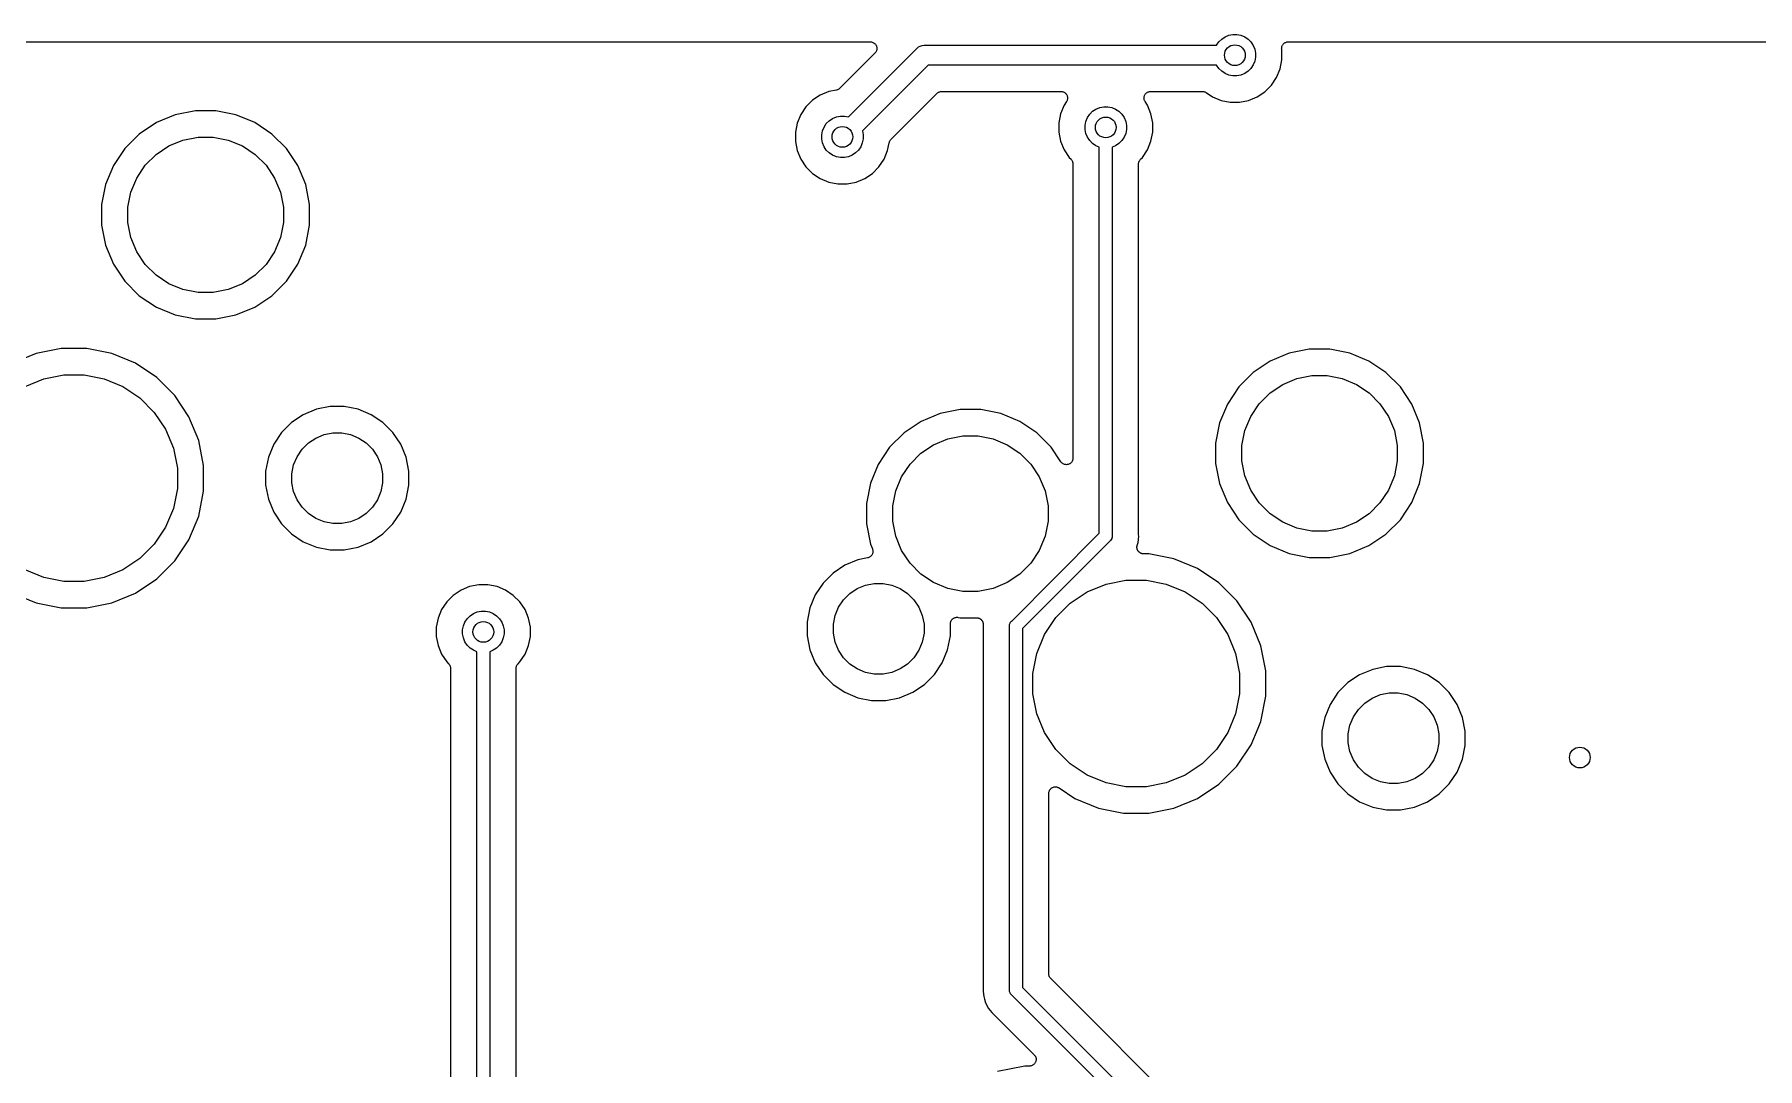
# Model space of a CAD drawing. Extents: x 59 to 2996, y -153 to 1402.
# Drawn here: x 548.74 to 582, y 689.19 to 709.13 of the extents above; entities that cross this region are included whole.
import ezdxf

# ---------------------------------------------------------------- set-up
doc = ezdxf.new("R2010")
doc.units = 0
doc.layers.add('BLACK', color=7, linetype='CONTINUOUS')

msp = doc.modelspace()

# ---------------------------------------------------------------- linework, layer by layer
at = {"layer": 'BLACK', "linetype": 'Continuous'}
for points in [[(572.098, 709.088), (572.163, 709.044), (572.219, 708.988), (572.263, 708.923), (572.293, 708.85), (572.308, 708.773), (572.308, 708.694), (572.293, 708.617), (572.263, 708.544), (572.219, 708.478), (572.163, 708.423), (572.098, 708.379), (572.025, 708.349), (571.948, 708.333), (571.869, 708.333), (571.792, 708.349), (571.719, 708.379), (571.654, 708.423), (571.598, 708.478), (571.555, 708.543), (565.987, 708.543), (564.718, 707.273), (564.733, 707.197), (564.733, 707.118), (564.717, 707.041), (564.687, 706.968), (564.643, 706.903), (564.588, 706.847), (564.522, 706.803), (564.449, 706.773), (564.372, 706.758), (564.293, 706.758), (564.216, 706.773), (564.143, 706.803), (564.078, 706.847), (564.022, 706.903), (563.978, 706.968), (563.948, 707.041), (563.933, 707.118), (563.933, 707.197), (563.948, 707.274), (563.978, 707.347), (564.022, 707.413), (564.078, 707.468), (564.143, 707.512), (564.216, 707.542), (564.293, 707.558), (564.372, 707.558), (564.448, 707.543), (565.767, 708.861), (565.773, 708.869), (565.78, 708.875), (565.78, 708.875), (565.802, 708.893), (565.835, 708.91), (565.871, 708.921), (565.908, 708.925), (565.918, 708.924), (571.555, 708.924), (571.598, 708.988), (571.654, 709.044), (571.719, 709.088), (571.792, 709.118), (571.869, 709.133), (571.948, 709.133), (572.025, 709.118)], [(551.457, 707.584), (551.091, 707.433), (550.762, 707.213), (550.483, 706.933), (550.263, 706.605), (550.112, 706.239), (550.034, 705.851), (550.034, 705.456), (550.112, 705.068), (550.263, 704.702), (550.483, 704.373), (550.762, 704.094), (551.091, 703.874), (551.457, 703.723), (551.845, 703.645), (552.24, 703.645), (552.628, 703.723), (552.994, 703.874), (553.323, 704.094), (553.602, 704.373), (553.822, 704.702), (553.973, 705.068), (554.05, 705.456), (554.05, 705.851), (553.973, 706.239), (553.822, 706.605), (553.602, 706.933), (553.323, 707.213), (552.994, 707.433), (552.628, 707.584), (552.24, 707.661), (551.845, 707.661)], [(552.753, 706.983), (552.999, 706.819), (553.208, 706.61), (553.372, 706.364), (553.485, 706.091), (553.542, 705.801), (553.542, 705.506), (553.485, 705.216), (553.372, 704.943), (553.208, 704.697), (552.999, 704.488), (552.753, 704.324), (552.48, 704.211), (552.19, 704.153), (551.895, 704.153), (551.605, 704.211), (551.332, 704.324), (551.086, 704.488), (550.877, 704.697), (550.713, 704.943), (550.6, 705.216), (550.542, 705.506), (550.542, 705.801), (550.6, 706.091), (550.713, 706.364), (550.877, 706.61), (551.086, 706.819), (551.332, 706.983), (551.605, 707.096), (551.895, 707.153), (552.19, 707.153), (552.48, 707.096)], [(572.957, 702.985), (572.592, 702.834), (572.263, 702.614), (571.983, 702.334), (571.764, 702.005), (571.612, 701.64), (571.535, 701.252), (571.535, 700.857), (571.612, 700.469), (571.764, 700.103), (571.983, 699.774), (572.263, 699.495), (572.592, 699.275), (572.957, 699.123), (573.345, 699.046), (573.741, 699.046), (574.129, 699.123), (574.494, 699.275), (574.823, 699.495), (575.103, 699.774), (575.323, 700.103), (575.474, 700.469), (575.551, 700.857), (575.551, 701.252), (575.474, 701.64), (575.323, 702.005), (575.103, 702.334), (574.823, 702.614), (574.494, 702.834), (574.129, 702.985), (573.741, 703.062), (573.345, 703.062)], [(574.254, 702.384), (574.499, 702.219), (574.708, 702.01), (574.872, 701.765), (574.986, 701.492), (575.043, 701.202), (575.043, 700.907), (574.986, 700.617), (574.872, 700.344), (574.708, 700.098), (574.499, 699.889), (574.254, 699.725), (573.981, 699.612), (573.691, 699.554), (573.395, 699.554), (573.106, 699.612), (572.833, 699.725), (572.587, 699.889), (572.378, 700.098), (572.214, 700.344), (572.101, 700.617), (572.043, 700.907), (572.043, 701.202), (572.101, 701.492), (572.214, 701.765), (572.378, 702.01), (572.587, 702.219), (572.833, 702.384), (573.106, 702.497), (573.395, 702.554), (573.691, 702.554), (573.981, 702.497)], [(554.179, 701.903), (553.927, 701.799), (553.701, 701.648), (553.508, 701.455), (553.357, 701.229), (553.253, 700.977), (553.199, 700.71), (553.199, 700.437), (553.253, 700.17), (553.357, 699.918), (553.508, 699.692), (553.701, 699.499), (553.927, 699.348), (554.179, 699.244), (554.446, 699.19), (554.719, 699.19), (554.986, 699.244), (555.238, 699.348), (555.464, 699.499), (555.657, 699.692), (555.808, 699.918), (555.912, 700.17), (555.965, 700.437), (555.965, 700.71), (555.912, 700.977), (555.808, 701.229), (555.657, 701.455), (555.464, 701.648), (555.238, 701.799), (554.986, 701.903), (554.719, 701.956), (554.446, 701.956)], [(554.997, 701.349), (555.14, 701.253), (555.262, 701.131), (555.358, 700.988), (555.424, 700.829), (555.457, 700.66), (555.457, 700.487), (555.424, 700.318), (555.358, 700.159), (555.262, 700.016), (555.14, 699.894), (554.997, 699.798), (554.838, 699.732), (554.669, 699.698), (554.496, 699.698), (554.327, 699.732), (554.168, 699.798), (554.025, 699.894), (553.903, 700.016), (553.807, 700.159), (553.741, 700.318), (553.707, 700.487), (553.707, 700.66), (553.741, 700.829), (553.807, 700.988), (553.903, 701.131), (554.025, 701.253), (554.168, 701.349), (554.327, 701.415), (554.496, 701.448), (554.669, 701.448), (554.838, 701.415)], [(567.514, 701.219), (567.76, 701.055), (567.969, 700.846), (568.133, 700.601), (568.246, 700.328), (568.304, 700.038), (568.304, 699.742), (568.246, 699.453), (568.133, 699.18), (567.969, 698.934), (567.76, 698.725), (567.514, 698.561), (567.241, 698.448), (566.952, 698.39), (566.656, 698.39), (566.366, 698.448), (566.093, 698.561), (565.848, 698.725), (565.639, 698.934), (565.475, 699.18), (565.361, 699.453), (565.304, 699.742), (565.304, 700.038), (565.361, 700.328), (565.475, 700.601), (565.639, 700.846), (565.848, 701.055), (566.093, 701.219), (566.366, 701.332), (566.656, 701.39), (566.952, 701.39), (567.241, 701.332)], [(565.448, 698.445), (565.591, 698.349), (565.713, 698.227), (565.809, 698.084), (565.875, 697.925), (565.909, 697.756), (565.909, 697.583), (565.875, 697.414), (565.809, 697.255), (565.713, 697.112), (565.591, 696.99), (565.448, 696.894), (565.289, 696.828), (565.12, 696.795), (564.947, 696.795), (564.778, 696.828), (564.619, 696.894), (564.476, 696.99), (564.354, 697.112), (564.258, 697.255), (564.192, 697.414), (564.159, 697.583), (564.159, 697.756), (564.192, 697.925), (564.258, 698.084), (564.354, 698.227), (564.476, 698.349), (564.619, 698.445), (564.778, 698.511), (564.947, 698.545), (565.12, 698.545), (565.289, 698.511)], [(570.947, 698.38), (571.274, 698.162), (571.551, 697.884), (571.769, 697.558), (571.92, 697.195), (571.996, 696.81), (571.996, 696.417), (571.92, 696.032), (571.769, 695.669), (571.551, 695.342), (571.274, 695.065), (570.947, 694.846), (570.584, 694.696), (570.199, 694.62), (569.806, 694.62), (569.421, 694.696), (569.058, 694.846), (568.731, 695.065), (568.454, 695.342), (568.236, 695.669), (568.085, 696.032), (568.009, 696.417), (568.009, 696.81), (568.085, 697.195), (568.236, 697.558), (568.454, 697.884), (568.731, 698.162), (569.058, 698.38), (569.421, 698.531), (569.806, 698.607), (570.199, 698.607), (570.584, 698.531)], [(574.568, 696.887), (574.316, 696.783), (574.09, 696.631), (573.897, 696.439), (573.746, 696.212), (573.642, 695.961), (573.588, 695.693), (573.588, 695.421), (573.642, 695.154), (573.746, 694.902), (573.897, 694.676), (574.09, 694.483), (574.316, 694.332), (574.568, 694.227), (574.835, 694.174), (575.108, 694.174), (575.375, 694.227), (575.627, 694.332), (575.853, 694.483), (576.046, 694.676), (576.197, 694.902), (576.301, 695.154), (576.354, 695.421), (576.354, 695.693), (576.301, 695.961), (576.197, 696.212), (576.046, 696.439), (575.853, 696.631), (575.627, 696.783), (575.375, 696.887), (575.108, 696.94), (574.835, 696.94)], [(575.386, 696.333), (575.529, 696.237), (575.651, 696.115), (575.747, 695.972), (575.813, 695.812), (575.846, 695.643), (575.846, 695.471), (575.813, 695.302), (575.747, 695.143), (575.651, 694.999), (575.529, 694.878), (575.386, 694.782), (575.227, 694.716), (575.058, 694.682), (574.885, 694.682), (574.716, 694.716), (574.557, 694.782), (574.414, 694.878), (574.292, 694.999), (574.196, 695.143), (574.13, 695.302), (574.096, 695.471), (574.096, 695.643), (574.13, 695.812), (574.196, 695.972), (574.292, 696.115), (574.414, 696.237), (574.557, 696.333), (574.716, 696.399), (574.885, 696.432), (575.058, 696.432), (575.227, 696.399)]]:
    msp.add_lwpolyline(points, close=True, dxfattribs=at)
for points in [[(493.038, 708.99), (564.871, 708.99), (564.872, 708.99), (564.872, 708.99), (564.872, 708.99), (564.873, 708.99), (564.885, 708.989), (564.897, 708.988), (564.897, 708.988), (564.897, 708.988), (564.909, 708.984), (564.921, 708.98), (564.921, 708.98), (564.921, 708.98), (564.932, 708.974), (564.942, 708.968), (564.943, 708.968), (564.943, 708.968), (564.952, 708.96), (564.961, 708.953), (564.962, 708.952), (564.962, 708.952), (564.969, 708.943), (564.977, 708.933), (564.977, 708.933), (564.977, 708.933), (564.983, 708.922), (564.989, 708.911), (564.989, 708.911), (564.989, 708.911), (564.992, 708.9), (564.996, 708.888), (564.996, 708.887), (564.996, 708.887), (564.997, 708.875), (564.998, 708.863), (564.998, 708.863), (564.998, 708.863), (564.997, 708.85), (564.996, 708.838), (564.995, 708.838), (564.995, 708.838), (564.992, 708.826), (564.988, 708.815), (564.988, 708.814), (564.988, 708.814), (564.982, 708.803), (564.977, 708.793), (564.976, 708.793), (564.976, 708.792), (564.969, 708.783), (564.961, 708.774), (564.283, 708.095), (564.282, 708.095), (564.282, 708.095), (564.282, 708.095), (564.281, 708.094), (564.272, 708.087), (564.263, 708.079), (564.262, 708.079), (564.262, 708.079), (564.252, 708.073), (564.241, 708.068), (564.241, 708.068), (564.24, 708.067), (564.229, 708.064), (564.218, 708.061), (564.068, 708.031), (563.903, 707.962), (563.754, 707.863), (563.627, 707.736), (563.528, 707.588), (563.46, 707.423), (563.425, 707.247), (563.425, 707.068), (563.46, 706.893), (563.528, 706.728), (563.627, 706.579), (563.754, 706.452), (563.903, 706.353), (564.068, 706.285), (564.243, 706.25), (564.422, 706.25), (564.598, 706.285), (564.763, 706.353), (564.912, 706.452), (565.038, 706.579), (565.137, 706.728), (565.206, 706.893), (565.236, 707.042), (565.236, 707.043), (565.236, 707.043), (565.236, 707.043), (565.236, 707.044), (565.24, 707.055), (565.243, 707.066), (565.243, 707.067), (565.243, 707.068), (565.249, 707.078), (565.255, 707.088), (565.255, 707.089), (565.255, 707.09), (565.263, 707.098), (565.27, 707.107), (566.161, 707.998), (566.161, 707.998), (566.161, 707.998), (566.161, 707.998), (566.162, 707.999), (566.171, 708.006), (566.18, 708.014), (566.181, 708.014), (566.181, 708.014), (566.192, 708.02), (566.202, 708.025), (566.203, 708.026), (566.203, 708.026), (566.215, 708.029), (566.226, 708.032), (566.226, 708.033), (566.227, 708.033), (566.239, 708.034), (566.25, 708.035), (568.551, 708.035), (568.552, 708.035), (568.552, 708.035), (568.552, 708.035), (568.553, 708.035), (568.565, 708.034), (568.577, 708.032), (568.577, 708.032), (568.577, 708.032), (568.589, 708.028), (568.6, 708.025), (568.601, 708.025), (568.601, 708.025), (568.611, 708.019), (568.622, 708.013), (568.622, 708.013), (568.622, 708.013), (568.632, 708.005), (568.641, 707.997), (568.641, 707.997), (568.641, 707.997), (568.649, 707.987), (568.657, 707.978), (568.657, 707.978), (568.657, 707.977), (568.663, 707.967), (568.668, 707.956), (568.668, 707.956), (568.668, 707.955), (568.672, 707.944), (568.675, 707.932), (568.675, 707.932), (568.675, 707.932), (568.677, 707.92), (568.678, 707.908), (568.678, 707.907), (568.678, 707.907), (568.676, 707.895), (568.675, 707.883), (568.675, 707.883), (568.675, 707.882), (568.672, 707.871), (568.668, 707.859), (568.668, 707.859), (568.668, 707.859), (568.662, 707.848), (568.656, 707.837), (568.612, 707.77), (568.543, 707.605), (568.508, 707.43), (568.508, 707.251), (568.543, 707.075), (568.612, 706.91), (568.711, 706.761), (568.746, 706.726), (568.746, 706.726), (568.746, 706.726), (568.746, 706.726), (568.747, 706.725), (568.755, 706.716), (568.762, 706.707), (568.762, 706.706), (568.763, 706.706), (568.768, 706.695), (568.774, 706.685), (568.774, 706.684), (568.774, 706.684), (568.777, 706.672), (568.781, 706.661), (568.781, 706.661), (568.781, 706.66), (568.782, 706.648), (568.783, 706.637), (568.783, 700.961), (568.783, 700.959), (568.783, 700.959), (568.783, 700.959), (568.783, 700.959), (568.782, 700.947), (568.781, 700.935), (568.781, 700.934), (568.781, 700.934), (568.777, 700.923), (568.773, 700.911), (568.773, 700.911), (568.773, 700.911), (568.767, 700.9), (568.761, 700.889), (568.761, 700.889), (568.761, 700.889), (568.753, 700.879), (568.745, 700.87), (568.745, 700.87), (568.745, 700.87), (568.736, 700.862), (568.726, 700.854), (568.726, 700.854), (568.726, 700.854), (568.715, 700.849), (568.704, 700.843), (568.704, 700.843), (568.704, 700.843), (568.692, 700.839), (568.68, 700.836), (568.68, 700.836), (568.68, 700.836), (568.668, 700.835), (568.656, 700.834), (568.656, 700.834), (568.655, 700.834), (568.643, 700.835), (568.631, 700.836), (568.631, 700.836), (568.631, 700.836), (568.619, 700.84), (568.607, 700.843), (568.607, 700.843), (568.607, 700.844), (568.596, 700.849), (568.586, 700.855), (568.585, 700.855), (568.585, 700.855), (568.576, 700.863), (568.566, 700.871), (568.566, 700.871), (568.566, 700.871), (568.558, 700.881), (568.551, 700.89), (568.364, 701.17), (568.084, 701.45), (567.755, 701.67), (567.39, 701.821), (567.002, 701.898), (566.606, 701.898), (566.218, 701.821), (565.853, 701.67), (565.524, 701.45), (565.244, 701.17), (565.024, 700.841), (564.873, 700.476), (564.796, 700.088), (564.796, 699.692), (564.873, 699.304), (564.912, 699.21), (564.912, 699.209), (564.912, 699.209), (564.912, 699.209), (564.913, 699.209), (564.916, 699.197), (564.919, 699.186), (564.919, 699.185), (564.92, 699.185), (564.921, 699.173), (564.922, 699.161), (564.922, 699.16), (564.922, 699.16), (564.92, 699.148), (564.919, 699.136), (564.919, 699.136), (564.919, 699.135), (564.915, 699.124), (564.912, 699.113), (564.912, 699.112), (564.911, 699.112), (564.906, 699.101), (564.9, 699.091), (564.9, 699.09), (564.9, 699.09), (564.892, 699.081), (564.884, 699.072), (564.884, 699.071), (564.884, 699.071), (564.874, 699.064), (564.865, 699.056), (564.865, 699.056), (564.864, 699.056), (564.854, 699.05), (564.843, 699.044), (564.843, 699.044), (564.842, 699.044), (564.831, 699.041), (564.819, 699.037), (564.63, 698.999), (564.378, 698.895), (564.152, 698.744), (563.959, 698.551), (563.808, 698.325), (563.704, 698.073), (563.651, 697.806), (563.651, 697.533), (563.704, 697.266), (563.808, 697.014), (563.959, 696.788), (564.152, 696.595), (564.378, 696.444), (564.63, 696.34), (564.897, 696.287), (565.17, 696.287), (565.437, 696.34), (565.689, 696.444), (565.915, 696.595), (566.108, 696.788), (566.259, 697.014), (566.363, 697.266), (566.417, 697.533), (566.417, 697.765), (566.417, 697.766), (566.417, 697.766), (566.417, 697.766), (566.417, 697.767), (566.418, 697.779), (566.419, 697.791), (566.419, 697.791), (566.419, 697.791), (566.423, 697.803), (566.426, 697.814), (566.427, 697.815), (566.427, 697.815), (566.433, 697.825), (566.438, 697.836), (566.439, 697.836), (566.439, 697.837), (566.446, 697.846), (566.454, 697.855), (566.454, 697.855), (566.455, 697.856), (566.464, 697.863), (566.473, 697.871), (566.474, 697.871), (566.474, 697.871), (566.485, 697.877), (566.495, 697.882), (566.496, 697.883), (566.496, 697.883), (566.507, 697.886), (566.519, 697.89), (566.519, 697.89), (566.52, 697.89), (566.532, 697.891), (566.544, 697.892), (566.544, 697.892), (566.544, 697.892), (566.556, 697.891), (566.568, 697.89), (566.606, 697.882), (566.923, 697.882), (566.925, 697.882), (566.93, 697.881), (566.936, 697.881), (566.943, 697.88), (566.949, 697.879), (566.955, 697.878), (566.96, 697.876), (566.966, 697.874), (566.973, 697.872), (566.978, 697.869), (566.983, 697.867), (566.989, 697.863), (566.994, 697.86), (566.999, 697.856), (567.004, 697.853), (567.008, 697.848), (567.013, 697.844), (567.017, 697.839), (567.021, 697.835), (567.025, 697.83), (567.029, 697.825), (567.032, 697.819), (567.035, 697.815), (567.037, 697.808), (567.04, 697.803), (567.042, 697.797), (567.044, 697.792), (567.046, 697.785), (567.047, 697.779), (567.048, 697.773), (567.049, 697.767), (567.049, 697.761), (567.05, 697.754), (567.049, 697.748), (567.049, 697.743), (567.048, 697.726), (567.05, 697.702), (567.05, 697.7), (567.05, 697.694), (567.051, 697.689), (567.051, 690.735), (567.051, 690.734), (567.05, 690.728), (567.05, 690.723), (567.048, 690.698), (567.05, 690.673), (567.05, 690.673), (567.06, 690.574), (567.075, 690.524), (567.075, 690.524), (567.096, 690.455), (567.155, 690.345), (567.218, 690.268), (567.218, 690.268), (567.234, 690.248), (567.253, 690.232), (567.255, 690.231), (567.258, 690.227), (567.262, 690.224), (568.034, 689.452), (568.035, 689.451), (568.035, 689.451), (568.035, 689.451), (568.036, 689.451), (568.043, 689.441), (568.051, 689.432), (568.051, 689.431), (568.051, 689.431), (568.057, 689.42), (568.062, 689.41), (568.063, 689.41), (568.063, 689.409), (568.066, 689.397), (568.069, 689.386), (568.069, 689.386), (568.07, 689.386), (568.071, 689.373), (568.072, 689.361), (568.072, 689.361), (568.072, 689.361), (568.07, 689.349), (568.069, 689.337), (568.069, 689.336), (568.069, 689.336), (568.065, 689.324), (568.062, 689.313), (568.062, 689.313), (568.062, 689.313), (568.056, 689.302), (568.05, 689.291), (568.05, 689.291), (568.05, 689.291), (568.042, 689.281), (568.034, 689.272), (568.034, 689.272), (568.034, 689.272), (568.024, 689.264), (568.015, 689.256), (568.015, 689.256), (568.015, 689.256), (568.004, 689.25), (567.993, 689.245), (567.993, 689.245), (567.993, 689.245), (567.981, 689.241), (567.969, 689.238), (567.969, 689.238), (567.969, 689.237), (567.957, 689.236), (567.945, 689.235), (567.851, 689.235), (567.328, 689.131)], [(571.064, 688.213), (568.354, 690.923), (568.353, 690.923), (568.353, 690.923), (568.353, 690.923), (568.353, 690.924), (568.345, 690.934), (568.338, 690.943), (568.338, 690.943), (568.337, 690.944), (568.332, 690.954), (568.326, 690.964), (568.326, 690.965), (568.326, 690.966), (568.322, 690.977), (568.319, 690.988), (568.319, 690.989), (568.319, 690.989), (568.318, 691.001), (568.317, 691.013), (568.317, 693.858), (568.317, 693.858), (568.317, 694.493), (568.317, 694.494), (568.317, 694.494), (568.317, 694.495), (568.317, 694.495), (568.318, 694.507), (568.319, 694.519), (568.319, 694.519), (568.319, 694.52), (568.323, 694.531), (568.327, 694.543), (568.327, 694.543), (568.327, 694.543), (568.333, 694.554), (568.338, 694.565), (568.339, 694.565), (568.339, 694.565), (568.347, 694.574), (568.354, 694.584), (568.355, 694.584), (568.355, 694.584), (568.364, 694.592), (568.374, 694.599), (568.374, 694.599), (568.374, 694.6), (568.385, 694.605), (568.396, 694.611), (568.396, 694.611), (568.396, 694.611), (568.408, 694.614), (568.419, 694.618), (568.42, 694.618), (568.42, 694.618), (568.432, 694.619), (568.444, 694.62), (568.444, 694.62), (568.444, 694.62), (568.457, 694.619), (568.469, 694.618), (568.469, 694.618), (568.469, 694.618), (568.481, 694.614), (568.492, 694.611), (568.493, 694.61), (568.493, 694.61), (568.503, 694.605), (568.514, 694.599), (568.817, 694.396), (569.273, 694.208), (569.756, 694.112), (570.249, 694.112), (570.732, 694.208), (571.188, 694.396), (571.597, 694.67), (571.946, 695.019), (572.22, 695.428), (572.355, 695.755), (572.408, 695.884), (572.504, 696.367), (572.504, 696.86), (572.408, 697.343), (572.22, 697.798), (571.946, 698.208), (571.597, 698.557), (571.188, 698.831), (570.732, 699.019), (570.249, 699.115), (570.145, 699.115), (570.143, 699.115), (570.137, 699.116), (570.131, 699.116), (570.125, 699.117), (570.118, 699.118), (570.113, 699.12), (570.107, 699.121), (570.101, 699.124), (570.095, 699.126), (570.09, 699.128), (570.084, 699.131), (570.079, 699.134), (570.073, 699.138), (570.068, 699.141), (570.064, 699.145), (570.059, 699.149), (570.054, 699.153), (570.05, 699.158), (570.046, 699.162), (570.043, 699.168), (570.038, 699.173), (570.036, 699.178), (570.032, 699.183), (570.03, 699.189), (570.027, 699.195), (570.025, 699.2), (570.023, 699.206), (570.022, 699.212), (570.02, 699.219), (570.019, 699.224), (570.018, 699.23), (570.018, 699.237), (570.018, 699.243), (570.018, 699.249), (570.018, 699.255), (570.02, 699.261), (570.02, 699.268), (570.022, 699.273), (570.023, 699.279), (570.04, 699.335), (570.052, 699.459), (570.05, 699.484), (570.05, 699.486), (570.05, 699.491), (570.049, 699.496), (570.049, 701.265), (570.049, 706.637), (570.049, 706.637), (570.049, 706.637), (570.049, 706.637), (570.049, 706.638), (570.051, 706.65), (570.052, 706.662), (570.052, 706.662), (570.052, 706.663), (570.056, 706.674), (570.059, 706.685), (570.059, 706.686), (570.06, 706.687), (570.065, 706.697), (570.071, 706.707), (570.071, 706.708), (570.071, 706.708), (570.079, 706.717), (570.086, 706.726), (570.122, 706.761), (570.221, 706.91), (570.289, 707.075), (570.324, 707.251), (570.324, 707.43), (570.289, 707.605), (570.221, 707.77), (570.176, 707.837), (570.176, 707.838), (570.176, 707.838), (570.176, 707.838), (570.175, 707.839), (570.17, 707.85), (570.164, 707.86), (570.164, 707.861), (570.164, 707.861), (570.16, 707.873), (570.157, 707.884), (570.157, 707.884), (570.157, 707.885), (570.156, 707.897), (570.155, 707.909), (570.155, 707.909), (570.155, 707.909), (570.156, 707.921), (570.157, 707.933), (570.157, 707.934), (570.158, 707.934), (570.161, 707.946), (570.165, 707.957), (570.165, 707.957), (570.165, 707.958), (570.171, 707.968), (570.177, 707.979), (570.177, 707.979), (570.177, 707.979), (570.185, 707.989), (570.192, 707.998), (570.193, 707.998), (570.193, 707.998), (570.202, 708.006), (570.212, 708.014), (570.212, 708.014), (570.212, 708.014), (570.223, 708.02), (570.233, 708.025), (570.234, 708.025), (570.234, 708.026), (570.246, 708.029), (570.257, 708.032), (570.257, 708.033), (570.258, 708.033), (570.27, 708.034), (570.282, 708.035), (571.281, 708.035), (571.281, 708.035), (571.281, 708.035), (571.281, 708.035), (571.283, 708.035), (571.294, 708.034), (571.306, 708.032), (571.307, 708.032), (571.307, 708.032), (571.319, 708.029), (571.33, 708.025), (571.33, 708.025), (571.331, 708.025), (571.341, 708.019), (571.352, 708.013), (571.478, 707.929), (571.644, 707.86), (571.819, 707.825), (571.998, 707.825), (572.173, 707.86), (572.339, 707.929), (572.487, 708.028), (572.614, 708.155), (572.713, 708.303), (572.782, 708.469), (572.816, 708.644), (572.816, 708.823), (572.813, 708.839), (572.813, 708.84), (572.813, 708.84), (572.813, 708.84), (572.813, 708.84), (572.812, 708.852), (572.811, 708.864), (572.811, 708.865), (572.811, 708.865), (572.812, 708.877), (572.814, 708.889), (572.814, 708.889), (572.814, 708.89), (572.817, 708.901), (572.821, 708.913), (572.821, 708.913), (572.821, 708.913), (572.827, 708.924), (572.833, 708.934), (572.833, 708.935), (572.833, 708.935), (572.841, 708.944), (572.848, 708.954), (572.849, 708.954), (572.849, 708.954), (572.858, 708.962), (572.868, 708.969), (572.868, 708.969), (572.868, 708.97), (572.879, 708.975), (572.89, 708.981), (572.89, 708.981), (572.89, 708.981), (572.902, 708.985), (572.913, 708.988), (572.914, 708.988), (572.914, 708.988), (572.926, 708.989), (572.938, 708.99), (594.265, 708.99)], [(570.517, 687.687), (567.6, 690.605), (567.595, 690.609), (567.591, 690.614), (567.579, 690.628), (567.568, 690.65), (567.561, 690.67), (567.56, 690.674), (567.559, 690.692), (567.559, 690.692), (567.558, 690.698), (567.559, 690.704), (567.559, 697.72), (567.558, 697.726), (567.559, 697.733), (567.559, 697.733), (567.56, 697.751), (567.568, 697.775), (567.57, 697.779), (567.579, 697.796), (567.591, 697.811), (567.595, 697.815), (567.6, 697.819), (569.291, 699.511), (569.291, 706.959), (569.227, 706.986), (569.161, 707.03), (569.106, 707.085), (569.062, 707.151), (569.032, 707.224), (569.016, 707.301), (569.016, 707.38), (569.032, 707.457), (569.062, 707.53), (569.106, 707.595), (569.161, 707.651), (569.227, 707.695), (569.3, 707.725), (569.377, 707.74), (569.456, 707.74), (569.533, 707.725), (569.606, 707.695), (569.671, 707.651), (569.727, 707.595), (569.771, 707.53), (569.801, 707.457), (569.816, 707.38), (569.816, 707.301), (569.801, 707.224), (569.771, 707.151), (569.727, 707.085), (569.671, 707.03), (569.606, 706.986), (569.541, 706.959), (569.541, 699.465), (569.542, 699.459), (569.541, 699.453), (569.541, 699.453), (569.539, 699.435), (569.535, 699.419), (569.532, 699.411), (569.521, 699.389), (569.509, 699.375), (569.509, 699.375), (569.505, 699.37), (569.5, 699.366), (567.809, 697.675), (567.809, 690.75), (570.727, 687.832)], [(548.317, 698.356), (548.773, 698.168), (549.256, 698.072), (549.749, 698.072), (550.232, 698.168), (550.688, 698.356), (551.097, 698.63), (551.446, 698.979), (551.72, 699.388), (551.908, 699.844), (552.004, 700.327), (552.004, 700.82), (551.908, 701.303), (551.72, 701.758), (551.446, 702.168), (551.097, 702.517), (550.688, 702.791), (550.232, 702.979), (549.749, 703.075), (549.256, 703.075), (548.773, 702.979), (548.317, 702.791)], [(548.558, 702.34), (548.921, 702.491), (549.306, 702.567), (549.699, 702.567), (550.084, 702.491), (550.447, 702.34), (550.774, 702.122), (551.051, 701.844), (551.269, 701.518), (551.42, 701.155), (551.496, 700.77), (551.496, 700.377), (551.42, 699.992), (551.269, 699.629), (551.051, 699.302), (550.774, 699.025), (550.447, 698.806), (550.084, 698.656), (549.699, 698.58), (549.306, 698.58), (548.921, 698.656), (548.558, 698.806)], [(558.035, 684.785), (558.035, 696.905), (558.035, 696.906), (558.035, 696.906), (558.035, 696.906), (558.035, 696.907), (558.036, 696.919), (558.038, 696.931), (558.038, 696.931), (558.038, 696.932), (558.041, 696.943), (558.045, 696.954), (558.045, 696.955), (558.045, 696.956), (558.051, 696.966), (558.057, 696.976), (558.057, 696.977), (558.057, 696.977), (558.065, 696.986), (558.072, 696.995), (558.107, 697.03), (558.207, 697.179), (558.275, 697.344), (558.31, 697.52), (558.31, 697.699), (558.275, 697.874), (558.207, 698.039), (558.107, 698.188), (557.981, 698.314), (557.832, 698.414), (557.667, 698.482), (557.492, 698.517), (557.313, 698.517), (557.137, 698.482), (556.972, 698.414), (556.823, 698.314), (556.697, 698.188), (556.597, 698.039), (556.529, 697.874), (556.494, 697.699), (556.494, 697.52), (556.529, 697.344), (556.597, 697.179), (556.697, 697.03), (556.732, 696.995), (556.732, 696.995), (556.732, 696.995), (556.732, 696.995), (556.733, 696.994), (556.741, 696.985), (556.748, 696.976), (556.748, 696.975), (556.749, 696.975), (556.754, 696.964), (556.76, 696.954), (556.76, 696.953), (556.76, 696.953), (556.763, 696.941), (556.767, 696.93), (556.767, 696.929), (556.767, 696.929), (556.768, 696.917), (556.769, 696.905), (556.769, 682.753)], [(557.277, 682.722), (557.277, 697.228), (557.213, 697.255), (557.147, 697.298), (557.091, 697.354), (557.048, 697.42), (557.018, 697.493), (557.002, 697.57), (557.002, 697.649), (557.018, 697.726), (557.048, 697.799), (557.091, 697.864), (557.147, 697.92), (557.213, 697.964), (557.285, 697.994), (557.363, 698.009), (557.442, 698.009), (557.519, 697.994), (557.592, 697.964), (557.657, 697.92), (557.713, 697.864), (557.757, 697.799), (557.787, 697.726), (557.802, 697.649), (557.802, 697.57), (557.787, 697.493), (557.757, 697.42), (557.713, 697.354), (557.657, 697.298), (557.592, 697.255), (557.527, 697.228), (557.527, 682.768)]]:
    msp.add_lwpolyline(points, dxfattribs=at)
at = {"layer": 'BLACK'}
for centre in [(571.908, 708.733), (569.416, 707.34), (564.333, 707.158), (557.402, 697.609), (578.566, 695.186)]:
    msp.add_circle(centre, 0.2, dxfattribs=at)

doc.saveas('drawing.dxf')
